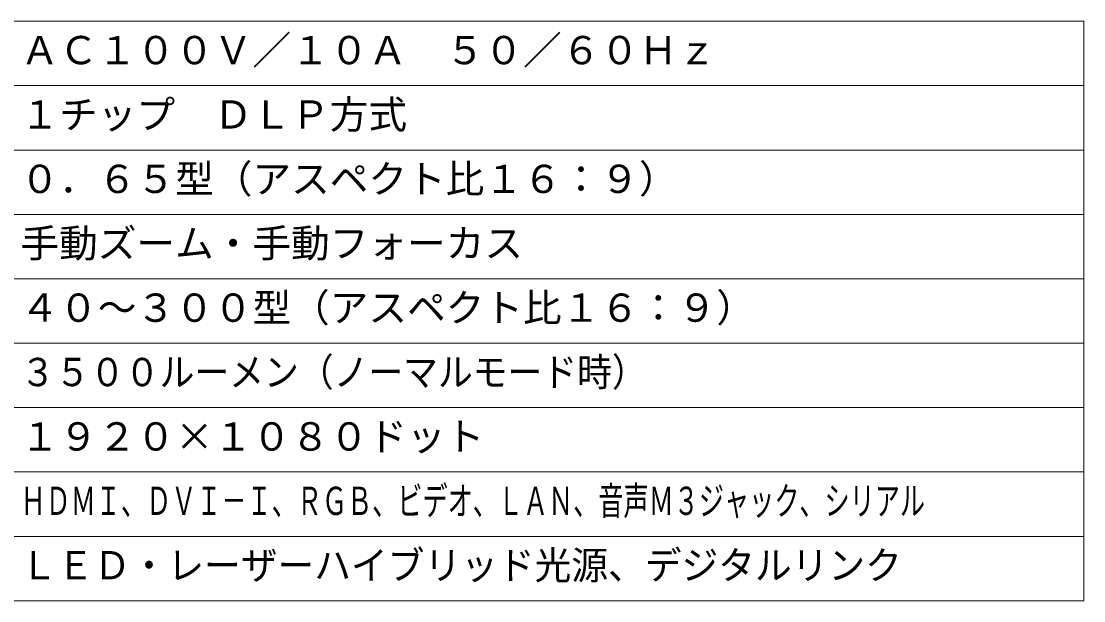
# Model space of a CAD drawing. Units: millimetres, scale not verified. Extents: x -62 to 63, y -57 to 57.
# Drawn here: x -19.9 to 62.5, y -56.5 to -11.5 of the extents above; entities that cross this region are included whole.
import ezdxf
from ezdxf.enums import TextEntityAlignment as Align

# ---------------------------------------------------------------- set-up
doc = ezdxf.new("R2010")
doc.units = ezdxf.units.MM
doc.header["$LTSCALE"] = 0.125
doc.layers.add('0-2_WAKU', color=1, linetype='Continuous', lineweight=18)
doc.layers.add('0-3_MOJI1', color=7, linetype='Continuous')
doc.styles.add('ＭＳ ゴシック', font='')
doc.styles.get('ＭＳ ゴシック').set_extended_font_data('MS Gothic')

msp = doc.modelspace()

# ---------------------------------------------------------------- linework, layer by layer
at = {"layer": '0-2_WAKU', "color": 4}
for p, q in [((62.5316, -11.5021), (-62.4684, -11.5021)), ((62.5316, -56.5021), (62.5316, -11.5021)), ((-62.4684, -56.5021), (62.5316, -56.5021))]:
    msp.add_line(p, q, dxfattribs=at)
at = {"layer": '0-2_WAKU'}
for p, q in [((-62.4684, -16.5021), (62.5316, -16.5021)), ((-62.4684, -21.5021), (62.5316, -21.5021)), ((-62.4684, -26.5021), (62.5316, -26.5021)), ((-62.4684, -31.5021), (62.5316, -31.5021)), ((-62.4684, -36.5021), (62.5316, -36.5021)), ((-62.4684, -41.5021), (62.5316, -41.5021)), ((-62.4684, -46.5021), (62.5316, -46.5021)), ((-62.4684, -51.5021), (62.5316, -51.5021))]:
    msp.add_line(p, q, dxfattribs=at)

# ---------------------------------------------------------------- texts
at = {"layer": '0-3_MOJI1', "style": 'ＭＳ ゴシック'}
for s, p in [('ＡＣ１００Ｖ／１０Ａ\u3000５０／６０Ｈｚ', (-19.9684, -15.5021)), ('１チップ\u3000ＤＬＰ方式', (-19.9684, -20.5021)), ('０．６５型（アスペクト比１６：９）', (-19.9684, -25.5021)), ('手動ズーム・手動フォーカス', (-19.9684, -30.5021)), ('４０～３００型（アスペクト比１６：９）', (-19.9684, -35.5021)), ('１９２０×１０８０ドット', (-19.9684, -45.5021))]:
    msp.add_text(s, height=2.199, dxfattribs=at).set_placement(p, align=Align.BOTTOM_LEFT)
for s, width, p in [('３５００ルーメン（ノーマルモード時）', 0.9, (-19.9684, -40.5021)), ('ＨＤＭＩ、ＤＶＩ－Ｉ、ＲＧＢ、ビデオ、ＬＡＮ、音声Ｍ３ジャック、シリアル', 0.65, (-19.9684, -50.5021)), ('ＬＥＤ・レーザーハイブリッド光源、デジタルリンク', 0.95, (-19.9684, -55.5021))]:
    msp.add_text(s, height=2.199, dxfattribs=dict(at, width=width)).set_placement(p, align=Align.BOTTOM_LEFT)

doc.saveas('drawing.dxf')
